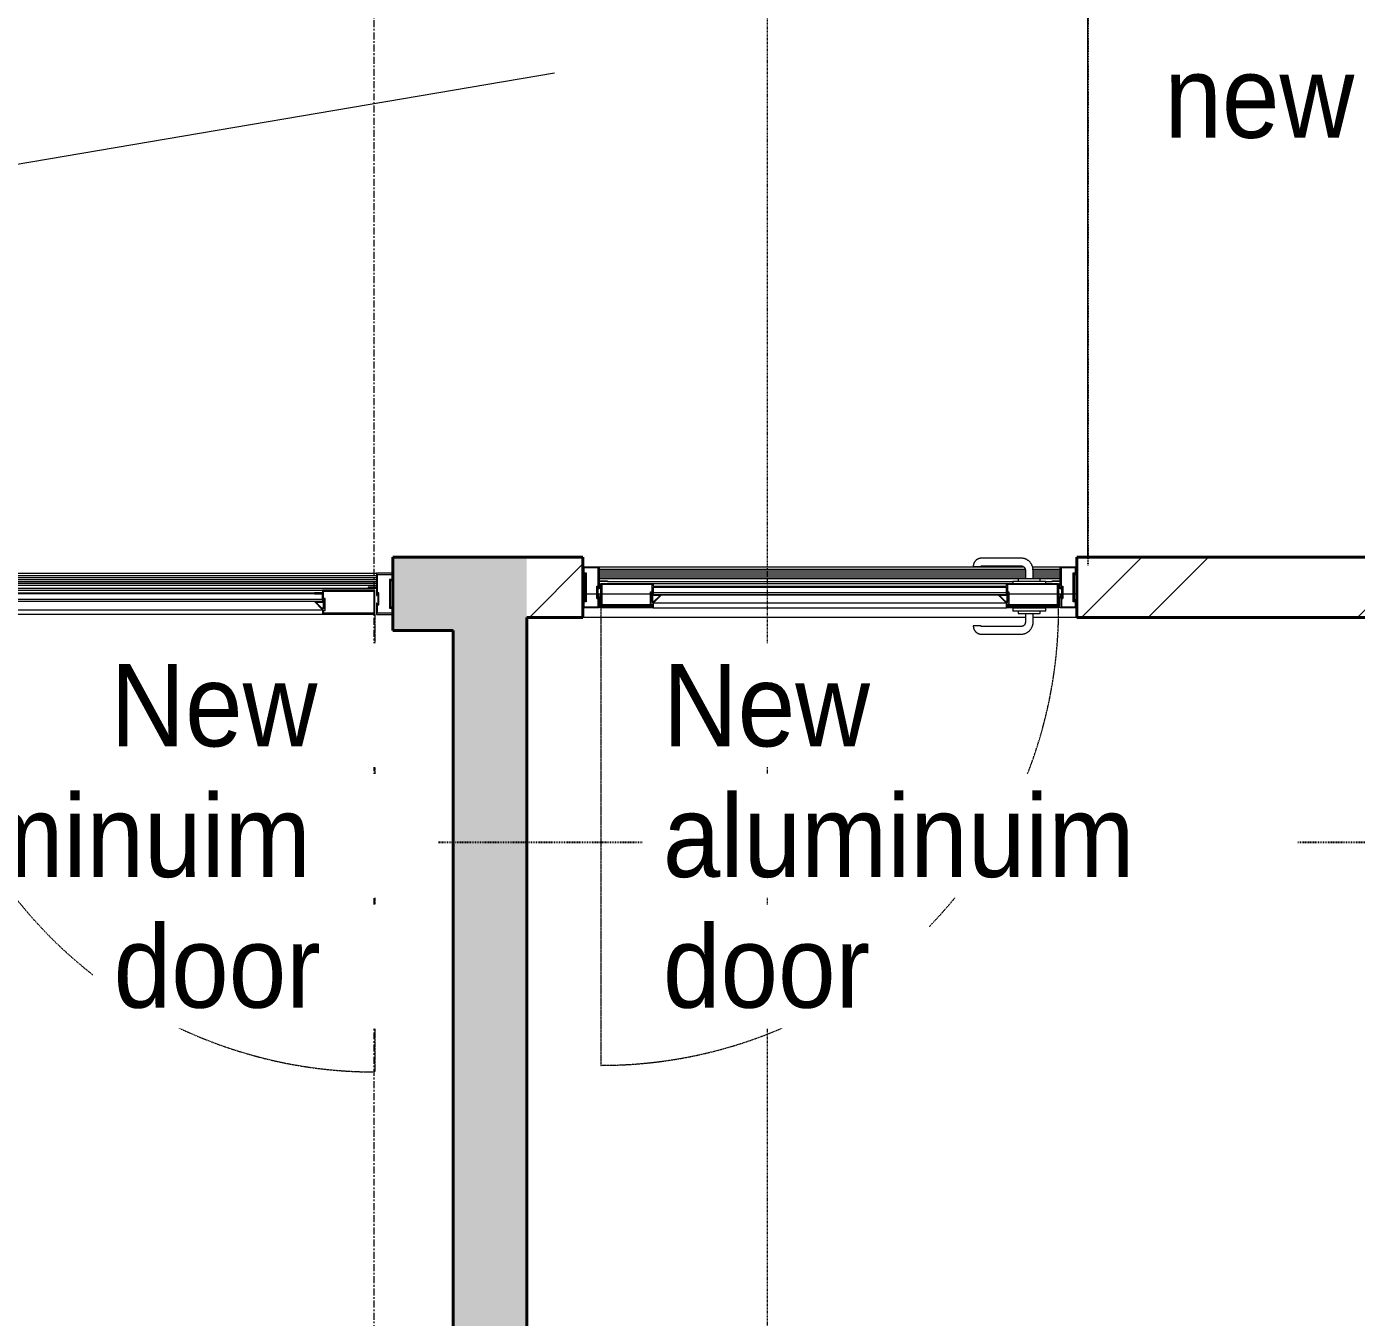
# Model space of a CAD drawing. Header units: millimetres. Extents: x -44657 to 28812, y -28146 to 16565.
# Drawn here: x -13142 to -10719, y -5455 to -3103 of the extents above; entities that cross this region are included whole.
import ezdxf

# ---------------------------------------------------------------- set-up
doc = ezdxf.new("R2010")
doc.units = ezdxf.units.MM
for name, pattern in [('1000 Dashed', [2, 1, -1]), ('Dash 1_5mm', [3, 1.5, -1.5]), ('Detail Dash', [1.1, 0.55, -0.55]), ('Grid Line', [22.225, 12.7, -3.175, 3.175, -3.175])]:
    doc.linetypes.add(name, pattern=pattern)
for name, color, linetype, lineweight in [('A-AREA-IDEN', 2, 'Continuous', 5), ('A-DETL', 90, 'Continuous', 5), ('A-DOOR', 31, 'Continuous', 9), ('A-FLOR', 192, 'Continuous', 9), ('A-WALL', 113, 'Continuous', 9), ('A-WALL-PATT', 111, 'Continuous', 9), ('G-ANNO-SYMB', 111, 'Continuous', 5), ('G-ANNO-TEXT', 231, 'Continuous', 5), ('I-WALL', 2, 'Continuous', 9), ('S-GRID', 1, 'Continuous', 5)]:
    doc.layers.add(name, color=color, linetype=linetype, lineweight=lineweight)
doc.styles.add('Arial_5', font='arial.ttf', dxfattribs={"width": 0.9, "height": 150})

# ---------------------------------------------------------------- blocks, each defined once
blk = doc.blocks.new('Door Aluminium - Single Opening Out with Cill - Door Aluminium Single Opening Out with Cill 900x2100-1421181-NEW PROPOSED GROUND STOREY PLAN _White Box_')
at = {"layer": 'A-DOOR', "linetype": 'Detail Dash', "lineweight": 5}
blk.add_line((-417, 37.3), (-417, 871.3), dxfattribs=at)
at = {"layer": 'A-DOOR', "lineweight": 5}
for p, q in [((348.4, 85.5), (276.4, 85.5)), ((261.4, 70.5), (275.4, 70.5)), ((261.4, 70.5), (262.4, 70.5)), ((273.4, 70.5), (275.4, 70.5)), ((276.4, 71.5), (348.4, 71.5)), ((356.4, 63.5), (356.4, 48.1)), ((370.4, 48.1), (370.4, 63.5)), ((-420, 37.5), (-450, 37.5)), ((-448.5, 24.5), (-445.5, 24.5)), ((-448.5, 22), (-448.5, 24.5)), ((-448, 35.5), (-422, 35.5)), ((-448, 26.3), (-448, 35.5)), ((-443.7, 26.3), (-448, 26.3)), ((-445.5, 24.5), (-445.5, -24.5)), ((-443.7, -26.3), (-443.7, 26.3)), ((-422, 35.5), (-422, 20.3)), ((-420, 17), (-420, 37.5)), ((-322, 37.3), (-417, 37.3)), ((-417, 37.3), (-417, -6.7)), ((-415.2, 35.5), (-323.8, 35.5)), ((-415.2, -4.9), (-415.2, 35.5)), ((-323.8, 30.6), (-326.4, 30.6)), ((-326.4, 30.6), (-326.4, 8.5)), ((-324.6, 10.3), (-324.6, 27.3)), ((-324.6, 27.3), (-322, 27.3)), ((-324.1, 27), (-324.1, 13.9)), ((-321.8, 27), (-324.1, 27)), ((-324.1, 27), (-320.8, 27)), ((-323.8, 35.5), (-323.8, 30.6)), ((-323.1, 14.9), (-323.1, 26)), ((-323.1, 26), (-320.3, 26)), ((-320.3, 26), (-323.1, 26)), ((322, 37.3), (-322, 37.3)), ((-322, 27.3), (-322, 37.3)), ((-322, 26), (-322, 27.3)), ((-306.9, 13.9), (-321.8, 28.9)), ((-321.8, 28.9), (-321.8, 27)), ((-321.8, 28.9), (-321.8, 27)), ((321.8, 28.9), (-321.8, 28.9)), ((-320.3, 26), (-309.3, 14.9)), ((321.8, 28.9), (306.9, 13.9)), ((309.3, 14.9), (320.3, 26)), ((320.3, 26), (323.1, 26)), ((323.1, 26), (320.3, 26)), ((320.8, 27), (324.1, 27)), ((321.8, 27), (321.8, 28.9)), ((321.8, 28.9), (321.8, 27)), ((324.1, 27), (321.8, 27)), ((417, 37.3), (322, 37.3)), ((322, 37.3), (322, 27.3)), ((322, 27.3), (322, 26)), ((322, 27.3), (324.6, 27.3)), ((323.1, 26), (323.1, 14.9)), ((323.8, 30.6), (323.8, 35.5)), ((323.8, 35.5), (415.2, 35.5)), ((326.4, 30.6), (323.8, 30.6)), ((324.1, 13.9), (324.1, 27)), ((324.6, 27.3), (324.6, 10.3)), ((326.4, 8.5), (326.4, 30.6)), ((333.4, 43.5), (393.4, 43.5)), ((333.4, 43.5), (333.4, 37.5)), ((393.4, 37.5), (333.4, 37.5)), ((343.4, 48.1), (343.4, 43.5)), ((344.1, 48.1), (343.4, 48.1)), ((383.4, 48.1), (343.4, 48.1)), ((383.4, 48.1), (382.8, 48.1)), ((383.4, 43.5), (383.4, 48.1)), ((393.4, 37.5), (393.4, 43.5)), ((415.2, 35.5), (415.2, -4.9)), ((417, -6.7), (417, 37.3)), ((450, 37.5), (420, 37.5)), ((420, 37.5), (420, 17)), ((422, 35.5), (448, 35.5)), ((422, 20.3), (422, 35.5)), ((448, 26.3), (443.7, 26.3)), ((443.7, 26.3), (443.7, -26.3)), ((445.5, -24.5), (445.5, 24.5)), ((445.5, 24.5), (448.5, 24.5)), ((448, 35.5), (448, 26.3)), ((448.5, 24.5), (448.5, 22)), ((-450, 22), (-448.5, 22)), ((-422, 20.3), (-424.4, 20.3)), ((-424.4, 20.3), (-424.4, -1.8)), ((-422.6, 0), (-422.6, 18.5)), ((-422.6, 18.5), (-421, 18.5)), ((-421.3, 0), (-422.6, 0)), ((-421, 3), (-421.3, 0)), ((-421, 18.5), (-421, 17)), ((-421, 17), (-420, 17)), ((-420, 3), (-421, 3)), ((-420, -10.2), (-420, 3)), ((-326.4, 8.5), (-323.8, 8.5)), ((-323.3, 10.3), (-324.6, 10.3)), ((-324.1, 13.9), (-306.9, 13.9)), ((-323.8, 8.5), (-323.8, -4.9)), ((-322, 13.3), (-323.3, 13.3)), ((-323.3, 13.3), (-323.3, 10.3)), ((-309.3, 14.9), (-323.1, 14.9)), ((322, 13.3), (-322, 13.3)), ((-322, 0), (-322, 13.3)), ((322, 10), (-322, 10)), ((-322, 10), (-322, 0)), ((-322, 0), (322, 0)), ((-306.9, 13.9), (306.9, 13.9)), ((306.9, 13.9), (324.1, 13.9)), ((323.1, 14.9), (309.3, 14.9)), ((323.3, 13.3), (322, 13.3)), ((322, 13.3), (322, 0)), ((322, 0), (322, 10)), ((323.3, 10.3), (323.3, 13.3)), ((324.6, 10.3), (323.3, 10.3)), ((323.8, -4.9), (323.8, 8.5)), ((323.8, 8.5), (326.4, 8.5)), ((420, 17), (421, 17)), ((421, 3), (420, 3)), ((420, 3), (420, -10.2)), ((421, 17), (421, 18.5)), ((421, 18.5), (422.6, 18.5)), ((421.3, 0), (421, 3)), ((422.6, 0), (421.3, 0)), ((424.4, 20.3), (422, 20.3)), ((422.6, 18.5), (422.6, 0)), ((424.4, -1.8), (424.4, 20.3)), ((448.5, 22), (450, 22)), ((-448.5, -22), (-450, -22)), ((-448.5, -24.5), (-448.5, -22)), ((-424.4, -1.8), (-421.8, -1.8)), ((-421.8, -1.8), (-421.8, -35.5)), ((-405, -10.2), (-420, -10.2)), ((-420, -37.5), (-420, -12)), ((-420, -12), (-405, -12)), ((356.7, -15.7), (-420, -15.7)), ((356.9, -19.2), (-420, -19.2)), ((356.7, -22.7), (-420, -22.7)), ((-417, -6.7), (-322, -6.7)), ((-323.8, -4.9), (-415.2, -4.9)), ((333.4, -10.2), (-405, -10.2)), ((-405, -12), (-405, -10.2)), ((-307, 0), (-322, 0)), ((-322, -6.7), (-322, -1.7)), ((-322, -1.7), (-307, -1.7)), ((322, -6.7), (-322, -6.7)), ((-307, -1.7), (-307, 0)), ((307, -1.7), (-307, -1.7)), ((322, 0), (307, 0)), ((307, 0), (307, -1.7)), ((307, -1.7), (322, -1.7)), ((322, -1.7), (322, -6.7)), ((322, -6.7), (417, -6.7)), ((415.2, -4.9), (323.8, -4.9)), ((333.4, -6.7), (333.4, -11)), ((393.4, -11), (333.4, -11)), ((343.4, -11), (343.4, -15.6)), ((343.4, -15.6), (383.4, -15.6)), ((343.4, -15.6), (344.1, -15.6)), ((356.4, -15.6), (356.4, -31)), ((420, -15.7), (370.2, -15.7)), ((420, -19.2), (370.2, -19.2)), ((420, -22.7), (370.2, -22.7)), ((370.4, -31), (370.4, -15.6)), ((382.8, -15.6), (383.4, -15.6)), ((383.4, -15.6), (383.4, -11)), ((393.4, -11), (393.4, -6.7)), ((405, -10.2), (393.4, -10.2)), ((420, -10.2), (405, -10.2)), ((405, -10.2), (405, -12)), ((405, -12), (420, -12)), ((420, -12), (420, -37.5)), ((421.8, -35.5), (421.8, -1.8)), ((421.8, -1.8), (424.4, -1.8)), ((450, -22), (448.5, -22)), ((448.5, -22), (448.5, -24.5)), ((-450, -37.5), (-420, -37.5)), ((-445.5, -24.5), (-448.5, -24.5)), ((-448, -35.5), (-448, -26.3)), ((-448, -26.3), (-443.7, -26.3)), ((-421.8, -35.5), (-448, -35.5)), ((356.7, -26.2), (-420, -26.2)), ((356.7, -29.7), (-420, -29.7)), ((355.5, -33.2), (-420, -33.2)), ((352.1, -37.5), (-420, -37.5)), ((262.4, -38), (261.4, -38)), ((275.4, -38), (261.4, -38)), ((275.4, -38), (273.4, -38)), ((348.4, -39), (276.4, -39)), ((420, -37.5), (368.7, -37.5)), ((420, -33.2), (368.8, -33.2)), ((420, -26.2), (370, -26.2)), ((420, -29.7), (370.2, -29.7)), ((420, -37.5), (450, -37.5)), ((448, -35.5), (421.8, -35.5)), ((443.7, -26.3), (448, -26.3)), ((448.5, -24.5), (445.5, -24.5)), ((448, -26.3), (448, -35.5)), ((276.4, -53), (348.4, -53))]:
    blk.add_line(p, q, dxfattribs=at)
at = {"layer": 'A-DOOR', "lineweight": 5, "flags": 128}
for points in [[(276.4, 85.5), (275.8, 85.5), (275.2, 85.5), (274.7, 85.4), (274.1, 85.3), (273.5, 85.2), (272.9, 85.1), (272.3, 84.9), (271.7, 84.7), (271.2, 84.5), (270.6, 84.3), (270.1, 84.1), (269.5, 83.8), (269, 83.5), (268.5, 83.2), (268, 82.9), (267.5, 82.5), (267, 82.2), (266.6, 81.8), (266.1, 81.4), (265.7, 81), (265.3, 80.5), (264.9, 80.1), (264.5, 79.6), (264.2, 79.1), (263.8, 78.6), (263.5, 78.1), (263.2, 77.6), (262.9, 77), (262.7, 76.5), (262.5, 75.9), (262.3, 75.4), (262.1, 74.8), (261.9, 74.2), (261.8, 73.6), (261.7, 73), (261.6, 72.5), (261.5, 71.9), (261.5, 71.3), (261.4, 70.7), (261.4, 70.5)], [(370.4, 63.5), (370.4, 64.4), (370.4, 65.3), (370.3, 66.1), (370.2, 67), (370, 67.9), (369.8, 68.7), (369.6, 69.6), (369.3, 70.4), (369, 71.3), (368.7, 72.1), (368.4, 72.9), (368, 73.7), (367.5, 74.4), (367.1, 75.2), (366.6, 75.9), (366.1, 76.6), (365.6, 77.3), (365, 78), (364.4, 78.7), (363.8, 79.3), (363.1, 79.9), (362.5, 80.5), (361.8, 81), (361.1, 81.5), (360.3, 82), (359.6, 82.5), (358.8, 82.9), (358, 83.3), (357.2, 83.7), (356.4, 84), (355.6, 84.3), (354.8, 84.6), (353.9, 84.8), (353, 85), (352.2, 85.2), (351.3, 85.3), (350.4, 85.4), (349.6, 85.5), (348.7, 85.5), (348.4, 85.5)], [(275.4, 70.5), (275.4, 70.5), (275.4, 70.6), (275.5, 70.6), (275.5, 70.7), (275.5, 70.7), (275.5, 70.7), (275.5, 70.8), (275.5, 70.8), (275.5, 70.9), (275.5, 70.9), (275.5, 70.9), (275.6, 71), (275.6, 71), (275.6, 71), (275.6, 71.1), (275.6, 71.1), (275.7, 71.1), (275.7, 71.2), (275.7, 71.2), (275.7, 71.2), (275.8, 71.2), (275.8, 71.3), (275.8, 71.3), (275.9, 71.3), (275.9, 71.3), (275.9, 71.4), (276, 71.4), (276, 71.4), (276, 71.4), (276.1, 71.4), (276.1, 71.4), (276.2, 71.5), (276.2, 71.5), (276.2, 71.5), (276.3, 71.5), (276.3, 71.5), (276.4, 71.5), (276.4, 71.5), (276.4, 71.5), (276.4, 71.5)], [(348.4, 71.5), (348.8, 71.5), (349.1, 71.5), (349.4, 71.4), (349.7, 71.4), (350, 71.3), (350.3, 71.3), (350.7, 71.2), (351, 71.1), (351.3, 71), (351.6, 70.9), (351.9, 70.7), (352.1, 70.6), (352.4, 70.4), (352.7, 70.3), (353, 70.1), (353.2, 69.9), (353.5, 69.7), (353.7, 69.5), (354, 69.3), (354.2, 69.1), (354.4, 68.8), (354.6, 68.6), (354.8, 68.3), (355, 68.1), (355.2, 67.8), (355.3, 67.5), (355.5, 67.3), (355.6, 67), (355.8, 66.7), (355.9, 66.4), (356, 66.1), (356.1, 65.8), (356.2, 65.5), (356.3, 65.2), (356.3, 64.9), (356.4, 64.5), (356.4, 64.2), (356.4, 63.9), (356.4, 63.6), (356.4, 63.5)], [(261.4, -38), (261.5, -38.6), (261.5, -39.2), (261.6, -39.8), (261.6, -40.4), (261.7, -41), (261.9, -41.6), (262, -42.1), (262.2, -42.7), (262.4, -43.3), (262.6, -43.8), (262.9, -44.4), (263.1, -44.9), (263.4, -45.5), (263.7, -46), (264.1, -46.5), (264.4, -47), (264.8, -47.4), (265.2, -47.9), (265.6, -48.3), (266, -48.8), (266.4, -49.2), (266.9, -49.6), (267.4, -49.9), (267.8, -50.3), (268.3, -50.6), (268.9, -50.9), (269.4, -51.2), (269.9, -51.5), (270.5, -51.8), (271, -52), (271.6, -52.2), (272.1, -52.4), (272.7, -52.5), (273.3, -52.7), (273.9, -52.8), (274.5, -52.9), (275.1, -52.9), (275.7, -53), (276.3, -53), (276.4, -53)], [(276.4, -39), (276.4, -39), (276.4, -39), (276.3, -39), (276.3, -39), (276.2, -39), (276.2, -39), (276.2, -39), (276.1, -38.9), (276.1, -38.9), (276.1, -38.9), (276, -38.9), (276, -38.9), (275.9, -38.9), (275.9, -38.8), (275.9, -38.8), (275.8, -38.8), (275.8, -38.8), (275.8, -38.8), (275.8, -38.7), (275.7, -38.7), (275.7, -38.7), (275.7, -38.6), (275.7, -38.6), (275.6, -38.6), (275.6, -38.5), (275.6, -38.5), (275.6, -38.5), (275.5, -38.4), (275.5, -38.4), (275.5, -38.4), (275.5, -38.3), (275.5, -38.3), (275.5, -38.2), (275.5, -38.2), (275.5, -38.2), (275.5, -38.1), (275.4, -38.1), (275.4, -38.1), (275.4, -38), (275.4, -38)], [(356.4, -31), (356.4, -31.3), (356.4, -31.6), (356.4, -32), (356.3, -32.3), (356.3, -32.6), (356.2, -32.9), (356.1, -33.2), (356, -33.5), (355.9, -33.8), (355.8, -34.1), (355.7, -34.4), (355.5, -34.7), (355.4, -35), (355.2, -35.2), (355, -35.5), (354.9, -35.8), (354.7, -36), (354.5, -36.3), (354.2, -36.5), (354, -36.7), (353.8, -37), (353.5, -37.2), (353.3, -37.4), (353, -37.6), (352.8, -37.7), (352.5, -37.9), (352.2, -38.1), (351.9, -38.2), (351.6, -38.3), (351.3, -38.5), (351, -38.6), (350.7, -38.7), (350.4, -38.7), (350.1, -38.8), (349.8, -38.9), (349.5, -38.9), (349.2, -39), (348.9, -39), (348.5, -39), (348.4, -39)], [(348.4, -53), (349.3, -53), (350.2, -52.9), (351.1, -52.8), (352, -52.7), (352.8, -52.6), (353.7, -52.4), (354.5, -52.1), (355.4, -51.9), (356.2, -51.6), (357, -51.3), (357.8, -50.9), (358.6, -50.5), (359.4, -50.1), (360.1, -49.6), (360.9, -49.2), (361.6, -48.6), (362.3, -48.1), (363, -47.5), (363.6, -46.9), (364.2, -46.3), (364.8, -45.7), (365.4, -45), (365.9, -44.3), (366.5, -43.6), (367, -42.9), (367.4, -42.1), (367.8, -41.4), (368.2, -40.6), (368.6, -39.8), (369, -39), (369.3, -38.1), (369.5, -37.3), (369.8, -36.5), (370, -35.6), (370.1, -34.7), (370.3, -33.9), (370.4, -33), (370.4, -32.1), (370.4, -31.2), (370.4, -31)]]:
    blk.add_lwpolyline(points, dxfattribs=at)
at = {"layer": 'A-DOOR', "color": 135, "linetype": 'Detail Dash', "lineweight": 5}
blk.add_arc((-417, 37.3), 834, 360, 90, dxfattribs=at)
blk = doc.blocks.new('Door Aluminium - Single Opening Out with Cill - Door Aluminium Single Opening Out with Cill 900x2100-1421187-NEW PROPOSED GROUND STOREY PLAN _White Box_')
at = {"layer": 'A-DOOR', "lineweight": 5}
for p, q in [((348.4, 53), (276.4, 53)), ((-450, 37.5), (-420, 37.5)), ((-448.5, 24.5), (-448.5, 22)), ((-445.5, 24.5), (-448.5, 24.5)), ((-448, 35.5), (-448, 26.3)), ((-421.8, 35.5), (-448, 35.5)), ((-448, 26.3), (-443.7, 26.3)), ((-445.5, -24.5), (-445.5, 24.5)), ((-443.7, 26.3), (-443.7, -26.3)), ((-421.8, 1.8), (-421.8, 35.5)), ((-420, 37.5), (352.1, 37.5)), ((-420, 37.5), (-420, 12)), ((-420, 33.2), (355.5, 33.2)), ((-420, 29.7), (356.7, 29.7)), ((-420, 26.2), (356.7, 26.2)), ((261.4, 38), (275.4, 38)), ((261.4, 38), (262.4, 38)), ((273.4, 38), (275.4, 38)), ((276.4, 39), (348.4, 39)), ((356.4, 31), (356.4, 15.6)), ((368.7, 37.5), (420, 37.5)), ((368.8, 33.2), (420, 33.2)), ((370, 26.2), (420, 26.2)), ((370.2, 29.7), (420, 29.7)), ((370.4, 15.6), (370.4, 31)), ((420, 37.5), (450, 37.5)), ((420, 12), (420, 37.5)), ((421.8, 35.5), (421.8, 1.8)), ((448, 35.5), (421.8, 35.5)), ((443.7, 26.3), (448, 26.3)), ((443.7, -26.3), (443.7, 26.3)), ((445.5, 24.5), (445.5, -24.5)), ((448.5, 24.5), (445.5, 24.5)), ((448, 26.3), (448, 35.5)), ((448.5, 22), (448.5, 24.5)), ((-448.5, 22), (-450, 22)), ((-424.4, 1.8), (-421.8, 1.8)), ((-424.4, -20.3), (-424.4, 1.8)), ((-420, 22.7), (356.7, 22.7)), ((-420, 19.2), (356.9, 19.2)), ((-420, 15.7), (356.7, 15.7)), ((-420, 12), (-405, 12)), ((-420, 10.2), (-420, -3)), ((-405, 10.2), (-420, 10.2)), ((-417, 6.7), (-322, 6.7)), ((-417, -37.3), (-417, 6.7)), ((-415.2, 4.9), (-415.2, -35.5)), ((-323.8, 4.9), (-415.2, 4.9)), ((-405, 12), (-405, 10.2)), ((-405, 10.2), (333.4, 10.2)), ((-323.8, -8.5), (-323.8, 4.9)), ((-322, 6.7), (322, 6.7)), ((-322, 6.7), (-322, 1.7)), ((-322, 1.7), (-307, 1.7)), ((-322, -10), (-322, 0)), ((-322, 0), (322, 0)), ((-322, 0), (-322, -13.3)), ((-307, 0), (-322, 0)), ((-307, 1.7), (307, 1.7)), ((-307, 1.7), (-307, 0)), ((307, 1.7), (322, 1.7)), ((307, 0), (307, 1.7)), ((322, 0), (307, 0)), ((322, 6.7), (417, 6.7)), ((322, 1.7), (322, 6.7)), ((322, 0), (322, -10)), ((322, -13.3), (322, 0)), ((323.8, 4.9), (323.8, -8.5)), ((415.2, 4.9), (323.8, 4.9)), ((333.4, 11), (393.4, 11)), ((333.4, 11), (333.4, 6.7)), ((343.4, 15.6), (343.4, 11)), ((344.1, 15.6), (343.4, 15.6)), ((383.4, 15.6), (343.4, 15.6)), ((370.2, 22.7), (420, 22.7)), ((370.2, 19.2), (420, 19.2)), ((370.2, 15.7), (420, 15.7)), ((383.4, 15.6), (382.8, 15.6)), ((383.4, 11), (383.4, 15.6)), ((393.4, 6.7), (393.4, 11)), ((393.4, 10.2), (405, 10.2)), ((405, 12), (420, 12)), ((405, 10.2), (405, 12)), ((420, 10.2), (405, 10.2)), ((415.2, -35.5), (415.2, 4.9)), ((417, 6.7), (417, -37.3)), ((420, -3), (420, 10.2)), ((421.8, 1.8), (424.4, 1.8)), ((424.4, 1.8), (424.4, -20.3)), ((450, 22), (448.5, 22)), ((-450, -22), (-448.5, -22)), ((-448.5, -22), (-450, -22)), ((-448.5, -22), (-448.5, -24.5)), ((-448.5, -24.5), (-448.5, -22)), ((-422, -20.3), (-424.4, -20.3)), ((-424.4, -20.3), (-422, -20.3)), ((-422.6, 0), (-422.6, -18.5)), ((-421.3, 0), (-422.6, 0)), ((-422.6, -18.5), (-421, -18.5)), ((-421, -18.5), (-422.6, -18.5)), ((-422, -35.5), (-422, -20.3)), ((-421, -3), (-421.3, 0)), ((-420, -3), (-421, -3)), ((-421, -17), (-420, -17)), ((-421, -18.5), (-421, -17)), ((-421, -17), (-421, -18.5)), ((-420, -17), (-420, -12)), ((-420, -17), (-420, -37.5)), ((-326.4, -8.5), (-323.8, -8.5)), ((-326.4, -30.6), (-326.4, -8.5)), ((-324.6, -10.3), (-324.6, -27.3)), ((-323.3, -10.3), (-324.6, -10.3)), ((-324.1, -13.9), (-306.9, -13.9)), ((-324.1, -27), (-324.1, -13.9)), ((-323.3, -13.3), (-323.3, -10.3)), ((-323.3, -12), (-323.3, -13.3)), ((-322, -13.3), (-323.3, -13.3)), ((-323.3, -13.3), (-322, -13.3)), ((-309.3, -14.9), (-323.1, -14.9)), ((-323.1, -14.9), (-323.1, -26)), ((322, -10), (-322, -10)), ((-322, -13.3), (322, -13.3)), ((-306.9, -13.9), (-321.8, -28.9)), ((-320.3, -26), (-309.3, -14.9)), ((-306.9, -13.9), (306.9, -13.9)), ((306.9, -13.9), (324.1, -13.9)), ((321.8, -28.9), (306.9, -13.9)), ((309.3, -14.9), (320.3, -26)), ((323.1, -14.9), (309.3, -14.9)), ((323.3, -13.3), (322, -13.3)), ((322, -13.3), (323.3, -13.3)), ((323.1, -26), (323.1, -14.9)), ((323.3, -10.3), (323.3, -13.3)), ((324.6, -10.3), (323.3, -10.3)), ((323.3, -13.3), (323.3, -12)), ((323.8, -8.5), (326.4, -8.5)), ((324.1, -13.9), (324.1, -27)), ((324.6, -27.3), (324.6, -10.3)), ((326.4, -8.5), (326.4, -30.6)), ((421, -3), (420, -3)), ((420, -12), (420, -17)), ((420, -17), (421, -17)), ((420, -37.5), (420, -17)), ((421.3, 0), (421, -3)), ((421, -17), (421, -18.5)), ((421, -18.5), (421, -17)), ((421, -18.5), (422.6, -18.5)), ((422.6, -18.5), (421, -18.5)), ((422.6, 0), (421.3, 0)), ((422, -20.3), (422, -35.5)), ((424.4, -20.3), (422, -20.3)), ((422, -20.3), (424.4, -20.3)), ((422.6, -18.5), (422.6, 0)), ((448.5, -22), (450, -22)), ((448.5, -24.5), (448.5, -22)), ((450, -22), (448.5, -22)), ((448.5, -22), (448.5, -24.5)), ((-420, -37.5), (-450, -37.5)), ((-448.5, -24.5), (-445.5, -24.5)), ((-445.5, -24.5), (-448.5, -24.5)), ((-448, -26.3), (-448, -35.5)), ((-443.7, -26.3), (-448, -26.3)), ((-448, -35.5), (-422, -35.5)), ((-420, -31.4), (-417, -31.4)), ((-420, -33.5), (-416.8, -33.5)), ((-420, -35.5), (-416.9, -35.5)), ((-322, -37.3), (-417, -37.3)), ((-415.2, -31.4), (-323.6, -31.4)), ((-415.2, -33.5), (-323.8, -33.5)), ((-415.2, -35.5), (-323.8, -35.5)), ((-323.8, -30.6), (-326.4, -30.6)), ((-324.6, -27.3), (-322, -27.3)), ((-321.8, -27), (-324.1, -27)), ((-324.1, -27), (-320.8, -27)), ((-323.8, -35.5), (-323.8, -30.6)), ((-323.1, -26), (-320.3, -26)), ((-320.3, -26), (-323.1, -26)), ((-322, -27.3), (-322, -26)), ((-322, -27.3), (-322, -37.3)), ((-322, -37.3), (322, -37.3)), ((-321.8, -28.9), (-321.8, -27)), ((-321.8, -28.9), (-321.8, -27)), ((321.8, -28.9), (-321.8, -28.9)), ((320.3, -26), (323.1, -26)), ((323.1, -26), (320.3, -26)), ((320.8, -27), (324.1, -27)), ((321.8, -27), (321.8, -28.9)), ((324.1, -27), (321.8, -27)), ((321.8, -28.9), (321.8, -27)), ((322, -26), (322, -27.3)), ((322, -27.3), (324.6, -27.3)), ((322, -37.3), (322, -27.3)), ((417, -37.3), (322, -37.3)), ((323.6, -31.4), (415.2, -31.4)), ((323.8, -30.6), (323.8, -35.5)), ((326.4, -30.6), (323.8, -30.6)), ((323.8, -33.5), (415.2, -33.5)), ((323.8, -35.5), (415.2, -35.5)), ((333.4, -37.5), (393.4, -37.5)), ((333.4, -37.5), (333.4, -43.5)), ((393.4, -43.5), (333.4, -43.5)), ((343.4, -43.5), (343.4, -48.1)), ((343.4, -48.1), (383.4, -48.1)), ((343.4, -48.1), (344.1, -48.1)), ((356.4, -48.1), (356.4, -63.5)), ((370.4, -63.5), (370.4, -48.1)), ((382.8, -48.1), (383.4, -48.1)), ((383.4, -48.1), (383.4, -43.5)), ((393.4, -43.5), (393.4, -37.5)), ((416.8, -33.5), (420, -33.5)), ((416.9, -35.5), (420, -35.5)), ((417, -31.4), (420, -31.4)), ((450, -37.5), (420, -37.5)), ((422, -35.5), (448, -35.5)), ((448, -26.3), (443.7, -26.3)), ((445.5, -24.5), (448.5, -24.5)), ((448.5, -24.5), (445.5, -24.5)), ((448, -35.5), (448, -26.3)), ((262.4, -70.5), (261.4, -70.5)), ((275.4, -70.5), (261.4, -70.5)), ((275.4, -70.5), (273.4, -70.5)), ((348.4, -71.5), (276.4, -71.5)), ((276.4, -85.5), (348.4, -85.5))]:
    blk.add_line(p, q, dxfattribs=at)
at = {"layer": 'A-DOOR', "linetype": 'Detail Dash', "lineweight": 5}
blk.add_line((-417, -37.3), (-417, -871.3), dxfattribs=at)
at = {"layer": 'A-DOOR', "lineweight": 5, "flags": 128}
for points in [[(276.4, 53), (275.8, 53), (275.2, 53), (274.7, 52.9), (274.1, 52.8), (273.5, 52.7), (272.9, 52.6), (272.3, 52.4), (271.7, 52.2), (271.2, 52), (270.6, 51.8), (270.1, 51.6), (269.5, 51.3), (269, 51), (268.5, 50.7), (268, 50.4), (267.5, 50), (267, 49.7), (266.6, 49.3), (266.1, 48.9), (265.7, 48.5), (265.3, 48), (264.9, 47.6), (264.5, 47.1), (264.2, 46.6), (263.8, 46.1), (263.5, 45.6), (263.2, 45.1), (262.9, 44.5), (262.7, 44), (262.5, 43.4), (262.3, 42.9), (262.1, 42.3), (261.9, 41.7), (261.8, 41.1), (261.7, 40.5), (261.6, 40), (261.5, 39.4), (261.5, 38.8), (261.4, 38.2), (261.4, 38)], [(370.4, 31), (370.4, 31.9), (370.4, 32.8), (370.3, 33.6), (370.2, 34.5), (370, 35.4), (369.8, 36.2), (369.6, 37.1), (369.3, 37.9), (369, 38.8), (368.7, 39.6), (368.4, 40.4), (368, 41.2), (367.5, 41.9), (367.1, 42.7), (366.6, 43.4), (366.1, 44.1), (365.6, 44.8), (365, 45.5), (364.4, 46.2), (363.8, 46.8), (363.1, 47.4), (362.5, 48), (361.8, 48.5), (361.1, 49), (360.3, 49.5), (359.6, 50), (358.8, 50.4), (358, 50.8), (357.2, 51.2), (356.4, 51.5), (355.6, 51.8), (354.8, 52.1), (353.9, 52.3), (353, 52.5), (352.2, 52.7), (351.3, 52.8), (350.4, 52.9), (349.6, 53), (348.7, 53), (348.4, 53)], [(275.4, 38), (275.4, 38), (275.4, 38.1), (275.5, 38.1), (275.5, 38.2), (275.5, 38.2), (275.5, 38.2), (275.5, 38.3), (275.5, 38.3), (275.5, 38.4), (275.5, 38.4), (275.5, 38.4), (275.6, 38.5), (275.6, 38.5), (275.6, 38.5), (275.6, 38.6), (275.6, 38.6), (275.7, 38.6), (275.7, 38.7), (275.7, 38.7), (275.7, 38.7), (275.8, 38.7), (275.8, 38.8), (275.8, 38.8), (275.9, 38.8), (275.9, 38.8), (275.9, 38.9), (276, 38.9), (276, 38.9), (276, 38.9), (276.1, 38.9), (276.1, 38.9), (276.2, 39), (276.2, 39), (276.2, 39), (276.3, 39), (276.3, 39), (276.4, 39), (276.4, 39), (276.4, 39), (276.4, 39)], [(348.4, 39), (348.8, 39), (349.1, 39), (349.4, 38.9), (349.7, 38.9), (350, 38.8), (350.3, 38.8), (350.7, 38.7), (351, 38.6), (351.3, 38.5), (351.6, 38.4), (351.9, 38.2), (352.1, 38.1), (352.4, 37.9), (352.7, 37.8), (353, 37.6), (353.2, 37.4), (353.5, 37.2), (353.7, 37), (354, 36.8), (354.2, 36.6), (354.4, 36.3), (354.6, 36.1), (354.8, 35.8), (355, 35.6), (355.2, 35.3), (355.3, 35), (355.5, 34.8), (355.6, 34.5), (355.8, 34.2), (355.9, 33.9), (356, 33.6), (356.1, 33.3), (356.2, 33), (356.3, 32.7), (356.3, 32.4), (356.4, 32), (356.4, 31.7), (356.4, 31.4), (356.4, 31.1), (356.4, 31)], [(261.4, -70.5), (261.5, -71.1), (261.5, -71.7), (261.6, -72.3), (261.6, -72.9), (261.7, -73.5), (261.9, -74.1), (262, -74.6), (262.2, -75.2), (262.4, -75.8), (262.6, -76.3), (262.9, -76.9), (263.1, -77.4), (263.4, -78), (263.7, -78.5), (264.1, -79), (264.4, -79.5), (264.8, -79.9), (265.2, -80.4), (265.6, -80.8), (266, -81.3), (266.4, -81.7), (266.9, -82.1), (267.4, -82.4), (267.8, -82.8), (268.3, -83.1), (268.9, -83.4), (269.4, -83.7), (269.9, -84), (270.5, -84.3), (271, -84.5), (271.6, -84.7), (272.1, -84.9), (272.7, -85), (273.3, -85.2), (273.9, -85.3), (274.5, -85.4), (275.1, -85.4), (275.7, -85.5), (276.3, -85.5), (276.4, -85.5)], [(276.4, -71.5), (276.4, -71.5), (276.4, -71.5), (276.3, -71.5), (276.3, -71.5), (276.2, -71.5), (276.2, -71.5), (276.2, -71.5), (276.1, -71.4), (276.1, -71.4), (276.1, -71.4), (276, -71.4), (276, -71.4), (275.9, -71.4), (275.9, -71.3), (275.9, -71.3), (275.8, -71.3), (275.8, -71.3), (275.8, -71.3), (275.8, -71.2), (275.7, -71.2), (275.7, -71.2), (275.7, -71.1), (275.7, -71.1), (275.6, -71.1), (275.6, -71), (275.6, -71), (275.6, -71), (275.5, -70.9), (275.5, -70.9), (275.5, -70.9), (275.5, -70.8), (275.5, -70.8), (275.5, -70.7), (275.5, -70.7), (275.5, -70.7), (275.5, -70.6), (275.4, -70.6), (275.4, -70.6), (275.4, -70.5), (275.4, -70.5)], [(356.4, -63.5), (356.4, -63.8), (356.4, -64.1), (356.4, -64.5), (356.3, -64.8), (356.3, -65.1), (356.2, -65.4), (356.1, -65.7), (356, -66), (355.9, -66.3), (355.8, -66.6), (355.7, -66.9), (355.5, -67.2), (355.4, -67.5), (355.2, -67.7), (355, -68), (354.9, -68.3), (354.7, -68.5), (354.5, -68.8), (354.2, -69), (354, -69.2), (353.8, -69.5), (353.5, -69.7), (353.3, -69.9), (353, -70.1), (352.8, -70.2), (352.5, -70.4), (352.2, -70.6), (351.9, -70.7), (351.6, -70.8), (351.3, -71), (351, -71.1), (350.7, -71.2), (350.4, -71.2), (350.1, -71.3), (349.8, -71.4), (349.5, -71.4), (349.2, -71.5), (348.9, -71.5), (348.5, -71.5), (348.4, -71.5)], [(348.4, -85.5), (349.3, -85.5), (350.2, -85.4), (351.1, -85.3), (352, -85.2), (352.8, -85.1), (353.7, -84.9), (354.5, -84.6), (355.4, -84.4), (356.2, -84.1), (357, -83.8), (357.8, -83.4), (358.6, -83), (359.4, -82.6), (360.1, -82.1), (360.9, -81.7), (361.6, -81.1), (362.3, -80.6), (363, -80), (363.6, -79.4), (364.2, -78.8), (364.8, -78.2), (365.4, -77.5), (365.9, -76.8), (366.5, -76.1), (367, -75.4), (367.4, -74.6), (367.8, -73.9), (368.2, -73.1), (368.6, -72.3), (369, -71.5), (369.3, -70.6), (369.5, -69.8), (369.8, -69), (370, -68.1), (370.1, -67.2), (370.3, -66.4), (370.4, -65.5), (370.4, -64.6), (370.4, -63.7), (370.4, -63.5)]]:
    blk.add_lwpolyline(points, dxfattribs=at)
at = {"layer": 'A-DOOR', "color": 135, "linetype": 'Detail Dash', "lineweight": 5}
blk.add_arc((-417, -37.3), 834, 270, 0, dxfattribs=at)

msp = doc.modelspace()

# ---------------------------------------------------------------- hatches: boundary and pattern name
at = {"layer": 'A-WALL-PATT'}
h = msp.add_hatch(color=9, dxfattribs=at)
h.paths.add_polyline_path([(-12364.6, -4203.7), (-12364.6, -4069.7), (-12474.6, -4069.7), (-12474.6, -4203.7)])
h.paths.add_polyline_path([(-13374.6, -4203.7), (-13374.6, -4069.7), (-14464.6, -4069.7), (-14464.6, -4203.7), (-13378.5, -4203.7)])
msp.add_hatch(color=9, dxfattribs=at).paths.add_polyline_path([(-12230.6, -7548.7), (-12230.6, -4069.7), (-12364.6, -4069.7), (-12364.6, -7548.7)])
at = {"layer": 'A-WALL-PATT', "lineweight": 5}
h = msp.add_hatch(dxfattribs=at)
h.set_pattern_fill('FP_33', color=256, style=0, pattern_type=2)
h.set_pattern_definition([(45, (0, 0), (-251.447, 251.447), []), (45, (0, 381), (-251.447, 251.447), [])])
h.paths.add_polyline_path([(-10506.6, -4179.7), (-10506.6, -4069.7), (-11228.6, -4069.7), (-11228.6, -4179.7), (-11069.2, -4179.7)])
h.paths.add_polyline_path([(-12230.6, -4179.7), (-12128.6, -4179.7), (-12128.6, -4069.7), (-12230.6, -4069.7), (-12230.6, -4124.7)])

# ---------------------------------------------------------------- linework, layer by layer
at = {"layer": 'A-AREA-IDEN'}
msp.add_line((-12179.9, -3188), (-13962.4, -3490.8), dxfattribs=at)
at = {"layer": 'A-DETL', "linetype": 'Dash 1_5mm', "lineweight": 25}
for p, q in [((-11208.6, -3024.7), (-11208.6, -4084.7)), ((-5984.3, -4589.7), (-22144.6, -4589.7))]:
    msp.add_line(p, q, dxfattribs=at)
at = {"layer": 'A-FLOR', "color": 55}
for p, q in [((-11208.6, -4069.7), (-11208.6, -3024.7)), ((-12128.6, -4136.7), (-12124.1, -4136.7)), ((-12122.2, -4136.7), (-12103, -4136.7)), ((-12101.2, -4136.7), (-12095.6, -4136.7)), ((-12093.8, -4136.7), (-12004.9, -4136.7)), ((-12003.2, -4136.7), (-12001.1, -4136.7)), ((-11356, -4136.7), (-11354, -4136.7)), ((-11352.2, -4136.7), (-11263.4, -4136.7)), ((-11261.6, -4136.7), (-11256, -4136.7)), ((-11254.1, -4136.7), (-11234.9, -4136.7)), ((-11233.1, -4136.7), (-11228.6, -4136.7))]:
    msp.add_line(p, q, dxfattribs=at)
at = {"layer": 'A-FLOR'}
for p, q in [((-11321.9, -4179.7), (-12128.6, -4179.7)), ((-11228.6, -4179.7), (-11308.4, -4179.7))]:
    msp.add_line(p, q, dxfattribs=at)
at = {"layer": 'A-WALL', "color": 7, "lineweight": 40}
for p, q in [((-12128.6, -4069.7), (-12230.6, -4069.7)), ((-12128.6, -4179.7), (-12128.6, -4069.7)), ((-10396.6, -4069.7), (-11228.6, -4069.7)), ((-11228.6, -4069.7), (-11228.6, -4179.7)), ((-12230.6, -4179.7), (-12128.6, -4179.7)), ((-11228.6, -4179.7), (-10506.6, -4179.7))]:
    msp.add_line(p, q, dxfattribs=at)
at = {"layer": 'G-ANNO-SYMB', "linetype": '1000 Dashed'}
msp.add_line((-11792, -26645), (-11792, 6083.7), dxfattribs=at)
at = {"layer": 'I-WALL', "color": 8, "lineweight": 40}
for p, q in [((-12474.6, -4069.7), (-12474.6, -4203.7)), ((-12230.6, -4069.7), (-12474.6, -4069.7)), ((-12230.6, -7548.7), (-12230.6, -4179.7)), ((-12474.6, -4203.7), (-12364.6, -4203.7)), ((-12364.6, -4203.7), (-12364.6, -7548.7))]:
    msp.add_line(p, q, dxfattribs=at)
at = {"layer": 'S-GRID', "linetype": 'Grid Line'}
msp.add_line((-12508.6, -26129), (-12508.6, 2838.3), dxfattribs=at)

# ---------------------------------------------------------------- block references
at = {"layer": 'A-DOOR', "color": 135, "linetype": 'Detail Dash', "lineweight": 5, "rotation": 180}
msp.add_blockref('Door Aluminium - Single Opening Out with Cill - Door Aluminium Single Opening Out with Cill 900x2100-1421181-NEW PROPOSED GROUND STOREY PLAN _White Box_', (-12924.6, -4136.7), dxfattribs=at)
at = {"layer": 'A-DOOR', "color": 135, "linetype": 'Detail Dash', "lineweight": 5}
msp.add_blockref('Door Aluminium - Single Opening Out with Cill - Door Aluminium Single Opening Out with Cill 900x2100-1421187-NEW PROPOSED GROUND STOREY PLAN _White Box_', (-11678.6, -4124.7), dxfattribs=at)

# ---------------------------------------------------------------- texts
at = {"layer": 'G-ANNO-TEXT', "color": 7, "insert": (-11069, -3155.6), "char_height": 150, "width": 4343.543, "attachment_point": 1, "style": 'Arial_5', "bg_fill": 3, "box_fill_scale": 1.25, "bg_fill_color": 256, "bg_fill_true_color": 13158600, "bg_fill_transparency": 0}
msp.add_mtext('new floor tiles - to line up with existing floor', dxfattribs=at)

# ---------------------------------------------------------------- next in the draw order: texts
at = {"layer": 'G-ANNO-TEXT', "color": 7, "char_height": 150, "attachment_point": 1, "style": 'Arial_5', "bg_fill": 3, "box_fill_scale": 1.25, "bg_fill_color": 256, "bg_fill_true_color": 13158600, "bg_fill_transparency": 0}
for s, insert, width in [('New ', (-12989.4, -4264.7), 454.557), ('New ', (-11982.6, -4264.7), 519.494), ('aluminuim ', (-13483.5, -4502.8), 1053.417), ('aluminuim ', (-11982.6, -4502.8), 1118.354), ('door', (-12983.5, -4740.9), 447.342), ('door', (-11982.6, -4740.9), 447.342)]:
    msp.add_mtext(s, dxfattribs=dict(at, insert=insert, width=width))

doc.saveas('drawing.dxf')
